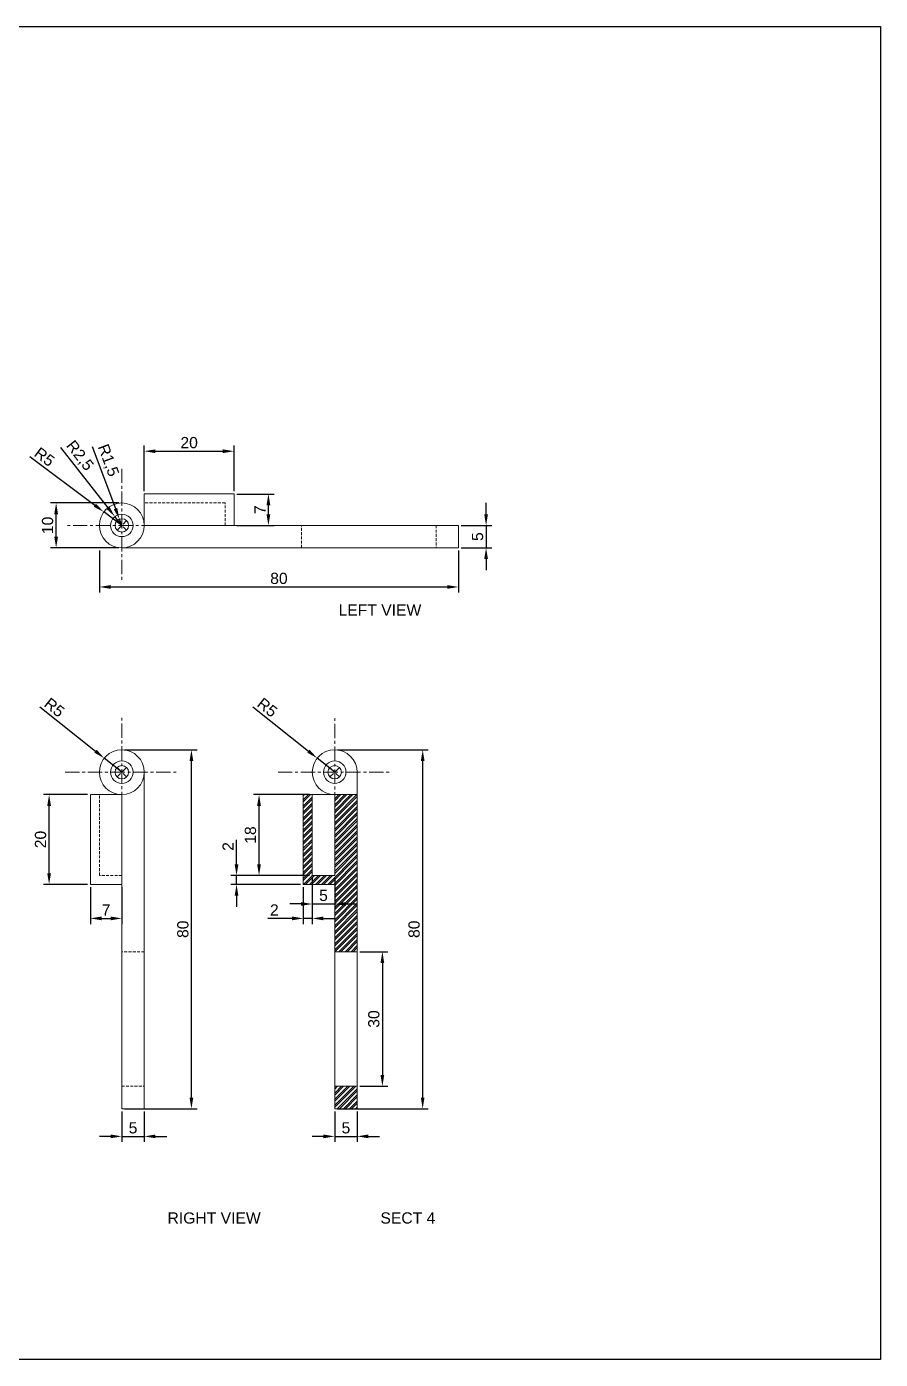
# Model space of a CAD drawing. Header units: millimetres. Extents: x 238 to 658, y 346 to 643.
# Drawn here: x 467.5 to 657.6, y 346.3 to 643.3 of the extents above; entities that cross this region are included whole.
import ezdxf

# ---------------------------------------------------------------- set-up
doc = ezdxf.new("R2010")
doc.units = ezdxf.units.MM
for name, pattern in [('CENTER', [50.8, 31.75, -6.35, 6.35, -6.35]), ('DASHED', [19.05, 12.7, -6.35]), ('DASHED2', [9.525, 6.35, -3.175])]:
    doc.linetypes.add(name, pattern=pattern)
for name, color, linetype, lineweight in [('CL', 9, 'CENTER', 9), ('HATCH', 252, 'Continuous', 5), ('HIDDEN', 6, 'DASHED2', 5), ('SECTION', 5, 'Continuous', 20), ('SOLID', 3, 'Continuous', 13), ('VOID', 2, 'DASHED', 9)]:
    doc.layers.add(name, color=color, linetype=linetype, lineweight=lineweight)
doc.layers.add('DIM', color=1, linetype='Continuous', lineweight=9, true_color=0xff0000)
doc.styles.get("Standard").update_dxf_attribs({"font": 'arial.ttf'})
doc.dimstyles.new('ISO-25', dxfattribs={"dimtxt": 2.5, "dimasz": 2.5, "dimexe": 1.25, "dimexo": 0.625, "dimtad": 1, "dimtxsty": 'Standard', "dimcen": 2.5, "dimadec": 0, "dimazin": 0, "dimtfac": 1, "dimtmove": 0, "dimatfit": 3, "dimfxl": 1, "dimarcsym": 0})

# ---------------------------------------------------------------- blocks, each defined once
blk = doc.blocks.new('*D19')
at = {"layer": 'Defpoints', "color": 0}
for p in [(531.09, 454.12), (536.09, 454.12), (536.09, 447.75)]:
    blk.add_point(p, dxfattribs=at)
at = {"layer": 'DIM', "color": 0, "lineweight": -2}
for p, q in [((531.09, 453.5), (531.09, 446.5)), ((536.09, 453.5), (536.09, 446.5)), ((528.59, 447.75), (526.09, 447.75)), ((531.09, 447.75), (536.09, 447.75)), ((538.59, 447.75), (541.09, 447.75))]:
    blk.add_line(p, q, dxfattribs=at)
at = {"layer": 'DIM', "color": 0}
for points in [[(528.59, 447.34), (528.59, 448.17), (531.09, 447.75)], [(538.59, 448.17), (538.59, 447.34), (536.09, 447.75)]]:
    blk.add_solid(points, dxfattribs=at)
at = {"layer": 'DIM', "color": 0, "insert": (533.59, 449.65), "char_height": 2.5, "attachment_point": 5}
blk.add_mtext('5', dxfattribs=at)
blk = doc.blocks.new('*D20')
at = {"layer": 'Defpoints', "color": 0}
for p in [(541.09, 437.12), (541.09, 407.12), (546.71, 407.12)]:
    blk.add_point(p, dxfattribs=at)
at = {"layer": 'DIM', "color": 0, "lineweight": -2}
for p, q in [((541.71, 437.12), (547.96, 437.12)), ((546.71, 434.62), (546.71, 409.62)), ((541.71, 407.12), (547.96, 407.12))]:
    blk.add_line(p, q, dxfattribs=at)
at = {"layer": 'DIM', "color": 0}
for points in [[(547.12, 434.62), (546.29, 434.62), (546.71, 437.12)], [(546.29, 409.62), (547.12, 409.62), (546.71, 407.12)]]:
    blk.add_solid(points, dxfattribs=at)
at = {"layer": 'DIM', "color": 0, "insert": (544.81, 422.12), "char_height": 2.5, "attachment_point": 5, "rotation": 90}
blk.add_mtext('30', dxfattribs=at)
blk = doc.blocks.new('*D21')
at = {"layer": 'Defpoints', "color": 0}
for p in [(488.66, 402.12), (493.66, 402.12), (493.66, 395.96)]:
    blk.add_point(p, dxfattribs=at)
at = {"layer": 'DIM', "color": 0, "lineweight": -2}
for p, q in [((488.66, 401.5), (488.66, 394.71)), ((493.66, 401.5), (493.66, 394.71)), ((486.16, 395.96), (483.66, 395.96)), ((488.66, 395.96), (493.66, 395.96)), ((496.16, 395.96), (498.66, 395.96))]:
    blk.add_line(p, q, dxfattribs=at)
at = {"layer": 'DIM', "color": 0}
for points in [[(486.16, 395.55), (486.16, 396.38), (488.66, 395.96)], [(496.16, 396.38), (496.16, 395.55), (493.66, 395.96)]]:
    blk.add_solid(points, dxfattribs=at)
at = {"layer": 'DIM', "color": 0, "insert": (491.16, 397.86), "char_height": 2.5, "attachment_point": 5}
blk.add_mtext('5', dxfattribs=at)
blk = doc.blocks.new('*D22')
at = {"layer": 'Defpoints', "color": 0}
for p in [(536.09, 402.12), (541.09, 402.12), (541.09, 395.96)]:
    blk.add_point(p, dxfattribs=at)
at = {"layer": 'DIM', "color": 0, "lineweight": -2}
for p, q in [((536.09, 401.5), (536.09, 394.71)), ((541.09, 401.5), (541.09, 394.71)), ((533.59, 395.96), (531.09, 395.96)), ((536.09, 395.96), (541.09, 395.96)), ((543.59, 395.96), (546.09, 395.96))]:
    blk.add_line(p, q, dxfattribs=at)
at = {"layer": 'DIM', "color": 0}
for points in [[(533.59, 395.55), (533.59, 396.38), (536.09, 395.96)], [(543.59, 396.38), (543.59, 395.55), (541.09, 395.96)]]:
    blk.add_solid(points, dxfattribs=at)
at = {"layer": 'DIM', "color": 0, "insert": (538.59, 397.86), "char_height": 2.5, "attachment_point": 5}
blk.add_mtext('5', dxfattribs=at)
blk = doc.blocks.new('*D40')
at = {"layer": 'Defpoints', "color": 0}
for p in [(563.66, 532.12), (563.66, 527.12), (569.81, 527.12)]:
    blk.add_point(p, dxfattribs=at)
at = {"layer": 'DIM', "color": 0, "lineweight": -2}
for p, q in [((569.81, 534.62), (569.81, 537.12)), ((564.28, 532.12), (571.06, 532.12)), ((569.81, 532.12), (569.81, 527.12)), ((564.28, 527.12), (571.06, 527.12)), ((569.81, 524.62), (569.81, 522.12))]:
    blk.add_line(p, q, dxfattribs=at)
at = {"layer": 'DIM', "color": 0}
for points in [[(569.4, 534.62), (570.23, 534.62), (569.81, 532.12)], [(570.23, 524.62), (569.4, 524.62), (569.81, 527.12)]]:
    blk.add_solid(points, dxfattribs=at)
at = {"layer": 'DIM', "color": 0, "insert": (567.92, 529.62), "char_height": 2.5, "attachment_point": 5, "rotation": 90}
blk.add_mtext('5', dxfattribs=at)
blk = doc.blocks.new('*D42')
at = {"layer": 'Defpoints', "color": 0}
for p in [(483.66, 527.12), (563.66, 527.12), (563.66, 518.4)]:
    blk.add_point(p, dxfattribs=at)
at = {"layer": 'DIM', "color": 0, "lineweight": -2}
for p, q in [((483.66, 526.5), (483.66, 517.15)), ((563.66, 526.5), (563.66, 517.15)), ((486.16, 518.4), (561.16, 518.4))]:
    blk.add_line(p, q, dxfattribs=at)
at = {"layer": 'DIM', "color": 0}
for points in [[(486.16, 518.82), (486.16, 517.99), (483.66, 518.4)], [(561.16, 517.99), (561.16, 518.82), (563.66, 518.4)]]:
    blk.add_solid(points, dxfattribs=at)
at = {"layer": 'DIM', "color": 0, "insert": (523.66, 520.3), "char_height": 2.5, "attachment_point": 5}
blk.add_mtext('80', dxfattribs=at)
blk = doc.blocks.new('*D43')
at = {"layer": 'Defpoints', "color": 0}
for p in [(513.66, 548.66), (493.66, 539.12), (513.66, 539.12)]:
    blk.add_point(p, dxfattribs=at)
at = {"layer": 'DIM', "color": 0, "lineweight": -2}
for p, q in [((493.66, 539.75), (493.66, 549.91)), ((513.66, 539.75), (513.66, 549.91)), ((496.16, 548.66), (511.16, 548.66))]:
    blk.add_line(p, q, dxfattribs=at)
at = {"layer": 'DIM', "color": 0}
for points in [[(496.16, 549.07), (496.16, 548.24), (493.66, 548.66)], [(511.16, 548.24), (511.16, 549.07), (513.66, 548.66)]]:
    blk.add_solid(points, dxfattribs=at)
at = {"layer": 'DIM', "color": 0, "insert": (503.66, 550.56), "char_height": 2.5, "attachment_point": 5}
blk.add_mtext('20', dxfattribs=at)
blk = doc.blocks.new('*D44')
at = {"layer": 'Defpoints', "color": 0}
for p in [(472.46, 472.12), (481.66, 472.12), (481.66, 452.12)]:
    blk.add_point(p, dxfattribs=at)
at = {"layer": 'DIM', "color": 0, "lineweight": -2}
for p, q in [((481.03, 472.12), (471.21, 472.12)), ((472.46, 454.62), (472.46, 469.62)), ((481.03, 452.12), (471.21, 452.12))]:
    blk.add_line(p, q, dxfattribs=at)
at = {"layer": 'DIM', "color": 0}
for points in [[(472.88, 469.62), (472.05, 469.62), (472.46, 472.12)], [(472.05, 454.62), (472.88, 454.62), (472.46, 452.12)]]:
    blk.add_solid(points, dxfattribs=at)
at = {"layer": 'DIM', "color": 0, "insert": (470.56, 462.12), "char_height": 2.5, "attachment_point": 5, "rotation": 90}
blk.add_mtext('20', dxfattribs=at)
blk = doc.blocks.new('*D45')
at = {"layer": 'Defpoints', "color": 0}
for p in [(481.66, 452.12), (488.66, 452.12), (488.66, 444.54)]:
    blk.add_point(p, dxfattribs=at)
at = {"layer": 'DIM', "color": 0, "lineweight": -2}
for p, q in [((481.66, 451.5), (481.66, 443.29)), ((488.66, 451.5), (488.66, 443.29)), ((484.16, 444.54), (486.16, 444.54))]:
    blk.add_line(p, q, dxfattribs=at)
at = {"layer": 'DIM', "color": 0}
for points in [[(484.16, 444.96), (484.16, 444.12), (481.66, 444.54)], [(486.16, 444.12), (486.16, 444.96), (488.66, 444.54)]]:
    blk.add_solid(points, dxfattribs=at)
at = {"layer": 'DIM', "color": 0, "insert": (485.16, 446.41), "char_height": 2.5, "attachment_point": 5}
blk.add_mtext('7', dxfattribs=at)
blk = doc.blocks.new('*D46')
at = {"layer": 'Defpoints', "color": 0}
for p in [(529.09, 452.12), (531.09, 454.12), (529.09, 444.54)]:
    blk.add_point(p, dxfattribs=at)
at = {"layer": 'DIM', "color": 0, "lineweight": -2}
for p, q in [((529.09, 451.5), (529.09, 443.29)), ((531.09, 453.5), (531.09, 443.29)), ((526.59, 444.54), (521.18, 444.54)), ((531.09, 444.54), (529.09, 444.54)), ((533.59, 444.54), (536.09, 444.54))]:
    blk.add_line(p, q, dxfattribs=at)
at = {"layer": 'DIM', "color": 0}
for points in [[(526.59, 444.12), (526.59, 444.96), (529.09, 444.54)], [(533.59, 444.96), (533.59, 444.12), (531.09, 444.54)]]:
    blk.add_solid(points, dxfattribs=at)
at = {"layer": 'DIM', "color": 0, "insert": (522.64, 446.42), "char_height": 2.5, "attachment_point": 5}
blk.add_mtext('2', dxfattribs=at)
blk = doc.blocks.new('*D47')
at = {"layer": 'Defpoints', "color": 0}
for p in [(514.22, 454.12), (529.09, 452.12), (531.09, 454.12)]:
    blk.add_point(p, dxfattribs=at)
at = {"layer": 'DIM', "color": 0, "lineweight": -2}
for p, q in [((514.22, 456.62), (514.22, 462.03)), ((530.46, 454.12), (512.97, 454.12)), ((528.46, 452.12), (512.97, 452.12)), ((514.22, 452.12), (514.22, 454.12)), ((514.22, 449.62), (514.22, 447.12))]:
    blk.add_line(p, q, dxfattribs=at)
at = {"layer": 'DIM', "color": 0}
for points in [[(513.8, 456.62), (514.63, 456.62), (514.22, 454.12)], [(514.63, 449.62), (513.8, 449.62), (514.22, 452.12)]]:
    blk.add_solid(points, dxfattribs=at)
at = {"layer": 'DIM', "color": 0, "insert": (512.34, 460.57), "char_height": 2.5, "attachment_point": 5, "rotation": 90}
blk.add_mtext('2', dxfattribs=at)
blk = doc.blocks.new('*D48')
at = {"layer": 'Defpoints', "color": 0}
for p in [(519.23, 472.12), (531.09, 472.12), (531.09, 454.12)]:
    blk.add_point(p, dxfattribs=at)
at = {"layer": 'DIM', "color": 0, "lineweight": -2}
for p, q in [((530.46, 472.12), (517.98, 472.12)), ((519.23, 456.62), (519.23, 469.62)), ((530.46, 454.12), (517.98, 454.12))]:
    blk.add_line(p, q, dxfattribs=at)
at = {"layer": 'DIM', "color": 0}
for points in [[(519.65, 469.62), (518.81, 469.62), (519.23, 472.12)], [(518.81, 456.62), (519.65, 456.62), (519.23, 454.12)]]:
    blk.add_solid(points, dxfattribs=at)
at = {"layer": 'DIM', "color": 0, "insert": (517.33, 463.12), "char_height": 2.5, "attachment_point": 5, "rotation": 90}
blk.add_mtext('18', dxfattribs=at)
blk = doc.blocks.new('*D49')
at = {"layer": 'Defpoints', "color": 0}
for p in [(513.66, 539.12), (521.32, 539.12), (513.66, 532.12)]:
    blk.add_point(p, dxfattribs=at)
at = {"layer": 'DIM', "color": 0, "lineweight": -2}
for p, q in [((514.28, 539.12), (522.57, 539.12)), ((521.32, 534.62), (521.32, 536.62)), ((514.28, 532.12), (522.57, 532.12))]:
    blk.add_line(p, q, dxfattribs=at)
at = {"layer": 'DIM', "color": 0}
for points in [[(521.74, 536.62), (520.9, 536.62), (521.32, 539.12)], [(520.9, 534.62), (521.74, 534.62), (521.32, 532.12)]]:
    blk.add_solid(points, dxfattribs=at)
at = {"layer": 'DIM', "color": 0, "insert": (519.44, 535.62), "char_height": 2.5, "attachment_point": 5, "rotation": 90}
blk.add_mtext('7', dxfattribs=at)
blk = doc.blocks.new('*D50')
at = {"layer": 'Defpoints', "color": 0}
for p in [(474.03, 537.12), (488.66, 537.12), (488.66, 527.12)]:
    blk.add_point(p, dxfattribs=at)
at = {"layer": 'DIM', "color": 0, "lineweight": -2}
for p, q in [((488.03, 537.12), (472.78, 537.12)), ((474.03, 529.62), (474.03, 534.62)), ((488.03, 527.12), (472.78, 527.12))]:
    blk.add_line(p, q, dxfattribs=at)
at = {"layer": 'DIM', "color": 0}
for points in [[(474.45, 534.62), (473.61, 534.62), (474.03, 537.12)], [(473.61, 529.62), (474.45, 529.62), (474.03, 527.12)]]:
    blk.add_solid(points, dxfattribs=at)
at = {"layer": 'DIM', "color": 0, "insert": (472.13, 532.12), "char_height": 2.5, "attachment_point": 5, "rotation": 90}
blk.add_mtext('10', dxfattribs=at)
blk = doc.blocks.new('*D53')
at = {"layer": 'Defpoints', "color": 0}
for p in [(487.11, 534.09), (488.66, 532.12)]:
    blk.add_point(p, dxfattribs=at)
at = {"layer": 'DIM', "color": 0, "lineweight": -2}
for p, q in [((474.99, 549.5), (485.57, 536.05)), ((488.66, 532.12), (487.11, 534.09))]:
    blk.add_line(p, q, dxfattribs=at)
at = {"layer": 'DIM', "color": 0}
blk.add_solid([(485.24, 535.79), (485.89, 536.31), (487.11, 534.09)], dxfattribs=at)
at = {"layer": 'DIM', "color": 0, "insert": (479.2, 547.59), "char_height": 2.5, "attachment_point": 5, "rotation": 308.1757}
blk.add_mtext('R2,5', dxfattribs=at)
blk = doc.blocks.new('*D54')
at = {"layer": 'Defpoints', "color": 0}
for p in [(488.13, 533.53), (488.66, 532.12)]:
    blk.add_point(p, dxfattribs=at)
at = {"layer": 'DIM', "color": 0, "lineweight": -2}
for p, q in [((482.08, 549.67), (487.25, 535.87)), ((488.66, 532.12), (488.13, 533.53))]:
    blk.add_line(p, q, dxfattribs=at)
at = {"layer": 'DIM', "color": 0}
blk.add_solid([(486.86, 535.72), (487.64, 536.01), (488.13, 533.53)], dxfattribs=at)
at = {"layer": 'DIM', "color": 0, "insert": (485.51, 546.57), "char_height": 2.5, "attachment_point": 5, "rotation": 290.5442}
blk.add_mtext('R1,5', dxfattribs=at)
blk = doc.blocks.new('*D58')
at = {"layer": 'Defpoints', "color": 0}
for p in [(536.09, 482.12), (555.69, 482.12), (536.09, 402.12)]:
    blk.add_point(p, dxfattribs=at)
at = {"layer": 'DIM', "color": 0, "lineweight": -2}
for p, q in [((536.71, 482.12), (556.94, 482.12)), ((555.69, 404.62), (555.69, 479.62)), ((536.71, 402.12), (556.94, 402.12))]:
    blk.add_line(p, q, dxfattribs=at)
at = {"layer": 'DIM', "color": 0}
for points in [[(556.1, 479.62), (555.27, 479.62), (555.69, 482.12)], [(555.27, 404.62), (556.1, 404.62), (555.69, 402.12)]]:
    blk.add_solid(points, dxfattribs=at)
at = {"layer": 'DIM', "color": 0, "insert": (553.78, 442.12), "char_height": 2.5, "attachment_point": 5, "rotation": 90}
blk.add_mtext('80', dxfattribs=at)
blk = doc.blocks.new('*D59')
at = {"layer": 'Defpoints', "color": 0}
for p in [(488.66, 482.12), (504.17, 482.12), (488.66, 402.12)]:
    blk.add_point(p, dxfattribs=at)
at = {"layer": 'DIM', "color": 0, "lineweight": -2}
for p, q in [((489.28, 482.12), (505.42, 482.12)), ((504.17, 404.62), (504.17, 479.62)), ((489.28, 402.12), (505.42, 402.12))]:
    blk.add_line(p, q, dxfattribs=at)
at = {"layer": 'DIM', "color": 0}
for points in [[(504.58, 479.62), (503.75, 479.62), (504.17, 482.12)], [(503.75, 404.62), (504.58, 404.62), (504.17, 402.12)]]:
    blk.add_solid(points, dxfattribs=at)
at = {"layer": 'DIM', "color": 0, "insert": (502.27, 442.12), "char_height": 2.5, "attachment_point": 5, "rotation": 90}
blk.add_mtext('80', dxfattribs=at)
blk = doc.blocks.new('*D64')
at = {"layer": 'Defpoints', "color": 0}
for p in [(532.18, 480.24), (536.09, 477.12)]:
    blk.add_point(p, dxfattribs=at)
at = {"layer": 'DIM', "color": 0, "lineweight": -2}
for p, q in [((517.83, 491.72), (530.23, 481.8)), ((536.09, 477.12), (532.18, 480.24))]:
    blk.add_line(p, q, dxfattribs=at)
at = {"layer": 'DIM', "color": 0}
blk.add_solid([(529.97, 481.48), (530.49, 482.13), (532.18, 480.24)], dxfattribs=at)
at = {"layer": 'DIM', "color": 0, "insert": (521.08, 491.55), "char_height": 2.5, "attachment_point": 5, "rotation": 321.3537}
blk.add_mtext('R5', dxfattribs=at)
blk = doc.blocks.new('*D67')
at = {"layer": 'Defpoints', "color": 0}
for p in [(484.75, 480.24), (488.66, 477.12)]:
    blk.add_point(p, dxfattribs=at)
at = {"layer": 'DIM', "color": 0, "lineweight": -2}
for p, q in [((470.4, 491.72), (482.8, 481.8)), ((488.66, 477.12), (484.75, 480.24))]:
    blk.add_line(p, q, dxfattribs=at)
at = {"layer": 'DIM', "color": 0}
blk.add_solid([(482.54, 481.48), (483.06, 482.13), (484.75, 480.24)], dxfattribs=at)
at = {"layer": 'DIM', "color": 0, "insert": (473.65, 491.55), "char_height": 2.5, "attachment_point": 5, "rotation": 321.3537}
blk.add_mtext('R5', dxfattribs=at)
blk = doc.blocks.new('*D68')
at = {"layer": 'Defpoints', "color": 0}
for p in [(484.65, 535.12), (488.66, 532.12)]:
    blk.add_point(p, dxfattribs=at)
at = {"layer": 'DIM', "color": 0, "lineweight": -2}
for p, q in [((468.18, 547.46), (482.65, 536.62)), ((488.66, 532.12), (484.65, 535.12))]:
    blk.add_line(p, q, dxfattribs=at)
at = {"layer": 'DIM', "color": 0}
blk.add_solid([(482.4, 536.28), (482.9, 536.95), (484.65, 535.12)], dxfattribs=at)
at = {"layer": 'DIM', "color": 0, "insert": (471.44, 547.39), "char_height": 2.5, "attachment_point": 5, "rotation": 323.1582}
blk.add_mtext('R5', dxfattribs=at)

msp = doc.modelspace()

# ---------------------------------------------------------------- hatches: boundary and pattern name
at = {"layer": 'HATCH'}
h = msp.add_hatch(dxfattribs=at)
h.set_pattern_fill('ANSI32', color=256, scale=0.1)
h.set_pattern_definition([(45, (528.589, 407.1208), (-0.673519, 0.673519), []), (45, (529.038, 407.1208), (-0.673519, 0.673519), [])])
h.paths.add_polyline_path([(541.089, 472.121), (541.089, 437.121), (536.089, 437.121), (536.089, 452.121), (529.089, 452.121), (529.089, 472.121), (531.089, 472.121), (531.089, 454.121), (536.089, 454.121), (536.089, 472.121)])
h = msp.add_hatch(dxfattribs=at)
h.set_pattern_fill('ANSI32', color=256, scale=0.1)
h.set_pattern_definition([(45, (528.589, 402.1208), (-0.67352, 0.67352), []), (45, (529.038, 402.1208), (-0.67352, 0.67352), [])])
h.paths.add_polyline_path([(536.089, 407.121), (541.089, 407.121), (541.089, 402.121), (536.089, 402.121)])

# ---------------------------------------------------------------- linework, layer by layer
msp.add_lwpolyline([(237.645, 643.272), (657.645, 643.272), (657.645, 346.272), (237.645, 346.272)], close=True)
at = {"layer": 'CL', "ltscale": 0.1}
for p, q in [((488.656, 544.754), (488.656, 519.488)), ((501.289, 532.121), (476.022, 532.121)), ((488.656, 464.488), (488.656, 489.754)), ((536.089, 469.488), (536.089, 489.754)), ((476.022, 477.121), (501.289, 477.121)), ((523.456, 477.121), (548.722, 477.121))]:
    msp.add_line(p, q, dxfattribs=at)
at = {"layer": 'HIDDEN', "ltscale": 0.1}
for p, q in [((528.656, 527.121), (528.656, 532.121)), ((558.656, 532.121), (558.656, 527.121)), ((493.656, 437.121), (488.656, 437.121)), ((488.656, 407.121), (493.656, 407.121)), ((536.089, 407.121), (541.089, 407.121))]:
    msp.add_line(p, q, dxfattribs=at)
for points in [[(493.656, 537.121), (493.656, 532.121), (511.656, 532.121), (511.656, 537.121)], [(483.656, 472.121), (488.656, 472.121), (488.656, 454.121), (483.656, 454.121)]]:
    msp.add_lwpolyline(points, close=True, dxfattribs=at)
at = {"layer": 'SECTION'}
for points in [[(541.089, 472.121), (541.089, 437.121), (536.089, 437.121), (536.089, 452.121), (529.089, 452.121), (529.089, 472.121), (531.089, 472.121), (531.089, 454.121), (536.089, 454.121), (536.089, 472.121)], [(536.089, 407.121), (541.089, 407.121), (541.089, 402.121), (536.089, 402.121)]]:
    msp.add_lwpolyline(points, close=True, dxfattribs=at)
at = {"layer": 'SOLID'}
for p, q in [((541.089, 472.121), (541.089, 477.121)), ((533.589, 472.121), (536.089, 472.121)), ((541.089, 472.121), (536.089, 472.121))]:
    msp.add_line(p, q, dxfattribs=at)
for points in [[(493.656, 539.121), (493.656, 532.121), (513.656, 532.121), (513.656, 539.121)], [(481.656, 472.121), (488.656, 472.121), (488.656, 452.121), (481.656, 452.121)], [(531.089, 472.121), (536.089, 472.121), (536.089, 454.121), (531.089, 454.121)], [(536.089, 437.121), (541.089, 437.121), (541.089, 407.121), (536.089, 407.121)]]:
    msp.add_lwpolyline(points, close=True, dxfattribs=at)
for points in [[(488.656, 527.121), (563.656, 527.121), (563.656, 532.121), (498.656, 532.121)], [(493.656, 477.121), (493.656, 402.121), (488.656, 402.121), (488.656, 467.121)], [(541.089, 402.121), (536.089, 402.121)]]:
    msp.add_lwpolyline(points, dxfattribs=at)
for centre, radius in [((488.656, 532.121), 5), ((488.656, 532.121), 2.5), ((488.656, 532.121), 1.5), ((488.656, 477.121), 5), ((488.656, 477.121), 2.5), ((488.656, 477.121), 1.5), ((536.089, 477.121), 2.5), ((536.089, 477.121), 1.5)]:
    msp.add_circle(centre, radius, dxfattribs=at)
msp.add_arc((536.089, 477.121), 5, 0, 270, dxfattribs=at)
at = {"layer": 'VOID', "ltscale": 0.1}
for p, q in [((487.595, 533.181), (489.716, 531.06)), ((487.595, 531.06), (489.716, 533.181)), ((487.595, 478.181), (489.716, 476.06)), ((489.716, 478.181), (487.595, 476.06)), ((535.028, 478.181), (537.15, 476.06)), ((537.15, 478.181), (535.028, 476.06))]:
    msp.add_line(p, q, dxfattribs=at)

# ---------------------------------------------------------------- texts
at = {"char_height": 2.5, "attachment_point": 1}
for s, heights, insert in [('LEFT VIEW', [-2.5], (536.947, 514.506)), ('RIGHT VIEW', [-2.585], (498.844, 379.028)), ('SECT 4', [-2.585], (546.277, 379.028))]:
    msp.add_mtext_dynamic_manual_height_columns(s, width=23.97205, gutter_width=12.5, heights=heights, dxfattribs=dict(at, insert=insert))

# ---------------------------------------------------------------- dimensions: what is measured, and where the dimension line sits
at = {"layer": 'DIM'}
for center, mpoint, picture, middle in [((488.656, 532.121), (484.654, 535.119), '*D68', (470.299, 545.874)), ((488.656, 532.121), (487.11, 534.086), '*D53', (477.53, 546.271)), ((488.656, 532.121), (488.129, 533.525), '*D54', (483.521, 545.821)), ((488.656, 477.121), (484.75, 480.243), '*D67', (472.467, 490.066)), ((536.089, 477.121), (532.184, 480.243), '*D64', (519.9, 490.066))]:
    dim = msp.add_radius_dim(center=center, mpoint=mpoint, dimstyle='ISO-25', dxfattribs=at)
    dim.commit()
    dim.dimension.update_dxf_attribs({"geometry": picture, "text_midpoint": middle, "dimtype": 164})
for base, p1, p2, picture, middle in [((513.656, 548.657), (493.656, 539.121), (513.656, 539.121), '*D43', (503.656, 550.558)), ((563.656, 518.403), (483.656, 527.121), (563.656, 527.121), '*D42', (523.656, 520.305)), ((488.656, 444.54), (481.656, 452.121), (488.656, 452.121), '*D45', (485.156, 446.415)), ((529.089, 444.54), (531.089, 454.121), (529.089, 452.121), '*D46', (522.636, 446.42)), ((536.089, 447.753), (531.089, 454.121), (536.089, 454.121), '*D19', (533.589, 449.65)), ((493.656, 395.963), (488.656, 402.121), (493.656, 402.121), '*D21', (491.156, 397.86)), ((541.089, 395.963), (536.089, 402.121), (541.089, 402.121), '*D22', (538.589, 397.86))]:
    dim = msp.add_linear_dim(base=base, p1=p1, p2=p2, dimstyle='ISO-25', dxfattribs=at)
    dim.commit()
    dim.dimension.update_dxf_attribs({"geometry": picture, "text_midpoint": middle})
for base, p1, p2, angle, picture, middle in [((521.319, 539.121), (513.656, 532.121), (513.656, 539.121), 90, '*D49', (519.444, 535.621)), ((474.031, 537.121), (488.656, 527.121), (488.656, 537.121), 90, '*D50', (472.129, 532.121)), ((569.813, 527.121), (563.656, 532.121), (563.656, 527.121), 270, '*D40', (567.917, 529.621)), ((504.167, 482.121), (488.656, 402.121), (488.656, 482.121), 90, '*D59', (502.266, 442.121)), ((555.686, 482.121), (536.089, 402.121), (536.089, 482.121), 90, '*D58', (553.784, 442.121)), ((472.464, 472.121), (481.656, 452.121), (481.656, 472.121), 90, '*D44', (470.562, 462.121)), ((519.231, 472.121), (531.089, 454.121), (531.089, 472.121), 90, '*D48', (517.329, 463.121)), ((514.218, 454.121), (529.089, 452.121), (531.089, 454.121), 90, '*D47', (512.338, 460.574)), ((546.708, 407.121), (541.089, 437.121), (541.089, 407.121), 90, '*D20', (544.806, 422.121))]:
    dim = msp.add_linear_dim(base=base, p1=p1, p2=p2, angle=angle, dimstyle='ISO-25', dxfattribs=at)
    dim.commit()
    dim.dimension.update_dxf_attribs({"geometry": picture, "text_midpoint": middle})

doc.saveas('drawing.dxf')
